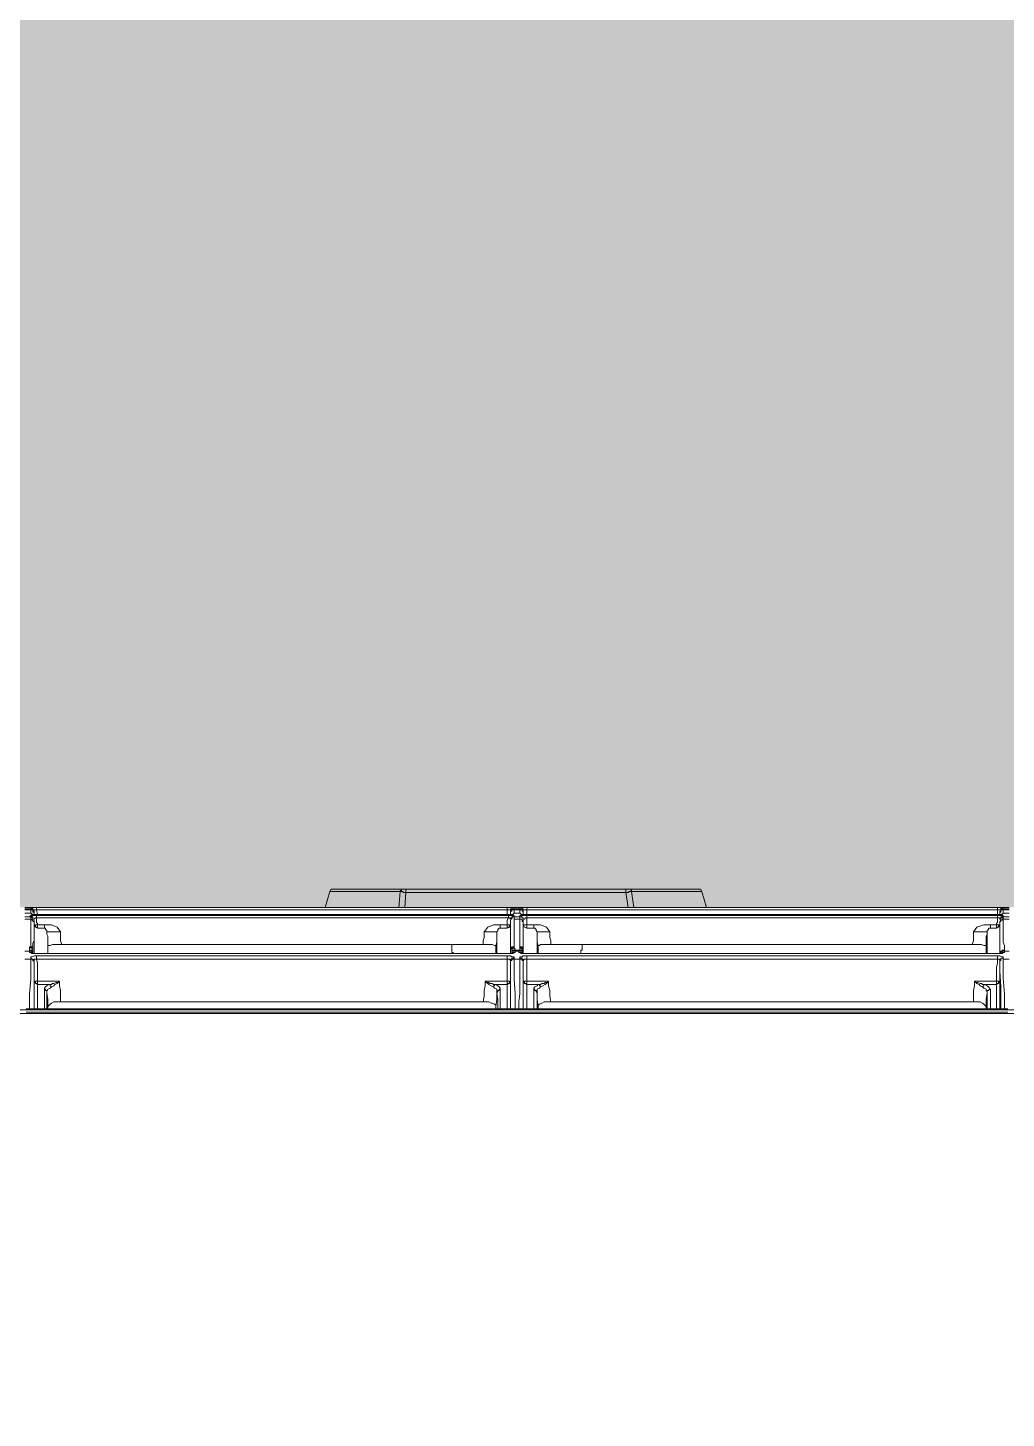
# Model space of a CAD drawing. Header units: millimetres. Extents: x -376000 to 292178, y -193032 to 188048.
# Drawn here: x -161876.1 to -161726.1, y -158747.8 to -158534.6 of the extents above; entities that cross this region are included whole.
import ezdxf

# ---------------------------------------------------------------- set-up
doc = ezdxf.new("R2010")
doc.units = ezdxf.units.MM
doc.layers.add('02_0.25', color=1, linetype='Continuous', lineweight=25, true_color=0xff0000)
doc.layers.add('04_0.10', color=7, linetype='Continuous', lineweight=9, true_color=0x0099ff)
doc.layers.add('_平面図（新設） (2D)', color=7, linetype='Continuous', lineweight=5)

# ---------------------------------------------------------------- blocks, each defined once
blk = doc.blocks.new('BLOCK_2')
at = {"layer": '04_0.10', "color": 251, "lineweight": 5}
for p, q in [((77.08, -0.35), (77.26, 0)), ((77.79, 0), (77.26, 0)), ((77.79, 0), (88.02, 0)), ((88.37, 0), (88.72, 0)), ((88.72, 0), (122.41, 0)), ((122.41, 0), (122.94, 0)), ((123.12, 0), (122.94, 0)), ((123.12, 0), (133.52, 0)), ((133.52, 0), (133.88, 0)), ((133.88, 0), (134.05, -0.35))]:
    blk.add_line(p, q, dxfattribs=at)
at = {"layer": '04_0.10', "color": 251, "lineweight": 5, "flags": 128}
for points in [[(87.84, -0.35), (87.84, -0.18), (88.02, -0.18), (88.02, 0)], [(88.02, 0), (88.19, 0), (88.37, 0)], [(88.72, -0.53), (88.72, -0.35), (88.72, -0.18), (88.72, 0)], [(122.41, -0.53), (122.41, -0.35), (122.41, -0.18), (122.41, 0)], [(123.29, -0.35), (123.29, -0.18), (123.12, 0)], [(87.84, -0.35), (85.19, -0.35), (82.55, -0.35), (79.72, -0.35), (77.08, -0.35)], [(88.72, -0.53), (88.37, -0.53), (88.19, -0.35), (88.02, -0.35), (87.84, -0.35)], [(122.41, -0.53), (114.12, -0.53), (105.65, -0.53), (97.19, -0.53), (88.72, -0.53)], [(123.29, -0.35), (123.12, -0.35), (122.94, -0.35), (122.77, -0.53), (122.41, -0.53)], [(123.29, -0.35), (126.12, -0.35), (128.76, -0.35), (131.41, -0.35), (134.05, -0.35)]]:
    blk.add_lwpolyline(points, dxfattribs=at)
at = {"color": 255, "linetype": 'Continuous'}
blk.add_wipeout([(-389.83, -2.8), (387.17, -2.8), (387.17, -285.93), (-389.83, -285.93)], dxfattribs=at).dxf.layer = '02_0.25'
at = {"layer": '04_0.10', "color": 251, "lineweight": 5}
for p, q in [((77.08, -0.35), (76.37, -2.82)), ((87.84, -0.35), (87.66, -2.82)), ((88.72, -0.53), (88.54, -2.82)), ((122.41, -0.53), (122.77, -2.82)), ((123.65, -2.82), (123.29, -0.35)), ((134.76, -2.82), (134.05, -0.35)), ((30.33, -2.82), (31.22, -2.82)), ((31.22, -3), (30.33, -3)), ((31.22, -3.18), (30.33, -3.18)), ((31.22, -4.06), (31.04, -4.23)), ((31.04, -4.23), (31.22, -4.23)), ((31.22, -3), (31.22, -2.82)), ((31.22, -2.82), (31.4, -2.82)), ((31.22, -3), (31.22, -3.18)), ((31.57, -3.88), (31.22, -3.7)), ((31.22, -3.7), (31.4, -3.88)), ((31.4, -4.06), (31.22, -4.06)), ((31.22, -4.23), (31.22, -4.06)), ((31.4, -4.23), (31.22, -4.23)), ((31.57, -3), (31.4, -2.82)), ((31.57, -2.82), (31.4, -2.82)), ((31.57, -3.88), (31.4, -3.88)), ((31.4, -4.06), (31.4, -4.23)), ((31.57, -2.82), (31.57, -3)), ((31.57, -2.82), (32.1, -2.82)), ((31.57, -3.18), (31.57, -3)), ((31.75, -3.18), (31.57, -3.18)), ((31.57, -3.18), (31.57, -3.35)), ((31.75, -3.35), (31.57, -3.35)), ((31.75, -3.88), (31.57, -3.88)), ((31.75, -3.18), (31.75, -3.35)), ((31.75, -3.18), (32.1, -3.18)), ((31.75, -3.53), (31.75, -3.35)), ((31.75, -3.88), (31.75, -3.53)), ((76.37, -2.82), (32.1, -2.82)), ((77.43, -3.18), (32.1, -3.18)), ((32.1, -3.18), (32.28, -3.88)), ((82.72, -2.82), (76.37, -2.82)), ((104.25, -3.18), (77.43, -3.18)), ((82.72, -2.82), (83.96, -2.82)), ((83.96, -2.82), (87.66, -2.82)), ((88.54, -2.82), (87.66, -2.82)), ((88.54, -2.82), (104.25, -2.82)), ((104.25, -2.82), (104.95, -2.82)), ((104.25, -3.18), (104.25, -3.88)), ((104.77, -3.18), (104.95, -3.18)), ((104.77, -3.18), (104.77, -3.35)), ((104.77, -3.35), (104.77, -3.53)), ((104.77, -3.88), (104.77, -3.53)), ((104.95, -3.88), (104.77, -3.88)), ((104.95, -3), (104.95, -2.82)), ((104.95, -3), (104.95, -3.18)), ((105.3, -3.7), (104.95, -3.88)), ((104.95, -3.88), (105.13, -3.88)), ((105.13, -4.23), (104.95, -4.41)), ((105.3, -3.7), (105.13, -3.88)), ((105.13, -4.06), (105.13, -4.23)), ((105.13, -4.06), (105.3, -4.06)), ((105.13, -4.23), (105.3, -4.23)), ((105.3, -3), (105.3, -2.82)), ((106.18, -2.82), (105.3, -2.82)), ((105.3, -3.18), (105.3, -3)), ((106.18, -3), (105.3, -3)), ((105.3, -3.18), (106.18, -3.18)), ((105.3, -4.23), (105.3, -4.06)), ((106.18, -2.82), (106.18, -3)), ((106.18, -3), (106.18, -3.18)), ((106.54, -3.88), (106.18, -3.7)), ((106.18, -3.7), (106.36, -3.88)), ((106.18, -4.23), (106.18, -4.06)), ((106.36, -4.06), (106.18, -4.06)), ((106.36, -4.23), (106.18, -4.23)), ((106.54, -3.88), (106.36, -3.88)), ((106.36, -4.06), (106.36, -4.23)), ((106.54, -3), (106.54, -2.82)), ((107.24, -2.82), (106.54, -2.82)), ((106.71, -3.18), (106.54, -3)), ((106.54, -3), (106.54, -3.18)), ((106.54, -3.18), (106.71, -3.18)), ((106.54, -3.88), (106.71, -3.88)), ((106.71, -3.18), (106.71, -3.35)), ((106.71, -3.35), (106.71, -3.53)), ((106.71, -3.88), (106.71, -3.53)), ((122.77, -2.82), (107.24, -2.82)), ((107.24, -3.18), (107.24, -3.88)), ((179.38, -3.18), (107.24, -3.18)), ((123.65, -2.82), (122.77, -2.82)), ((123.65, -2.82), (127.35, -2.82)), ((127.35, -2.82), (128.59, -2.82)), ((134.76, -2.82), (128.59, -2.82)), ((134.76, -2.82), (179.38, -2.82)), ((179.21, -3.88), (179.38, -3.88)), ((179.38, -2.82), (179.91, -2.82)), ((179.38, -3.18), (179.38, -3.88)), ((179.38, -3.88), (179.74, -3.88)), ((179.38, -4.06), (179.38, -4.41)), ((179.91, -3.35), (179.74, -3.35)), ((179.74, -3.35), (179.74, -3.53)), ((179.74, -3.88), (179.74, -3.53)), ((179.74, -3.88), (179.91, -3.88)), ((179.91, -3), (179.91, -2.82)), ((180.09, -2.82), (179.91, -2.82)), ((179.91, -3), (180.09, -3)), ((179.91, -3.18), (179.91, -3)), ((179.91, -3.18), (179.91, -3.35)), ((180.27, -3.7), (179.91, -3.88)), ((179.91, -3.88), (180.09, -3.88)), ((180.09, -3), (180.09, -2.82)), ((180.27, -2.82), (180.09, -2.82)), ((180.09, -3), (180.27, -3)), ((180.27, -3.7), (180.09, -3.88)), ((180.09, -4.23), (180.09, -4.06)), ((180.09, -4.06), (180.27, -4.06)), ((180.09, -4.23), (180.27, -4.23)), ((180.27, -2.82), (180.27, -3)), ((180.27, -2.82), (181.15, -2.82)), ((180.27, -3.18), (180.27, -3)), ((181.15, -3), (180.27, -3)), ((180.27, -3.18), (181.15, -3.18)), ((180.27, -4.23), (180.27, -4.06)), ((31.22, -4.59), (30.33, -4.59)), ((31.22, -4.59), (31.22, -4.76)), ((31.57, -4.41), (31.57, -4.59)), ((31.75, -4.94), (31.75, -4.76)), ((31.75, -4.94), (31.75, -5.11)), ((31.75, -5.29), (31.75, -5.11)), ((31.75, -5.47), (31.75, -5.29)), ((31.93, -5.82), (31.75, -5.47)), ((31.75, -5.47), (31.75, -5.64)), ((31.93, -5.47), (31.75, -5.47)), ((31.75, -6.53), (31.75, -6.35)), ((31.93, -5.47), (31.93, -5.82)), ((31.93, -5.82), (32.28, -5.99)), ((31.93, -5.82), (32.28, -5.82)), ((32.28, -5.47), (33.33, -5.47)), ((32.28, -5.99), (32.28, -5.82)), ((33.33, -5.99), (32.28, -5.99)), ((104.25, -5.47), (103.18, -5.47)), ((103.18, -5.99), (104.25, -5.99)), ((104.6, -5.82), (104.25, -5.99)), ((104.25, -5.99), (104.25, -5.82)), ((104.6, -5.82), (104.25, -5.82)), ((104.6, -5.82), (104.77, -5.47)), ((104.77, -5.47), (104.6, -5.47)), ((104.6, -5.47), (104.6, -5.82)), ((104.77, -5.11), (104.77, -5.29)), ((104.77, -5.29), (104.77, -5.47)), ((104.77, -5.47), (104.77, -5.64)), ((104.77, -6.53), (104.77, -6.35)), ((105.3, -4.59), (105.3, -4.76)), ((105.3, -4.59), (106.18, -4.59)), ((106.18, -4.59), (106.18, -4.76)), ((106.71, -4.94), (106.71, -4.76)), ((106.71, -4.94), (106.71, -5.11)), ((106.71, -5.11), (106.71, -5.29)), ((106.71, -5.29), (106.71, -5.47)), ((106.71, -5.47), (106.89, -5.82)), ((106.71, -5.64), (106.71, -5.47)), ((106.89, -5.47), (106.71, -5.47)), ((106.71, -6.53), (106.71, -6.35)), ((107.24, -5.99), (106.89, -5.82)), ((107.24, -5.47), (108.3, -5.47)), ((107.24, -5.82), (107.24, -5.99)), ((108.3, -5.99), (107.24, -5.99)), ((178.33, -5.47), (179.21, -5.47)), ((179.21, -5.99), (178.33, -5.99)), ((179.21, -5.99), (179.56, -5.82)), ((179.21, -5.99), (179.21, -5.82)), ((179.56, -5.82), (179.21, -5.82)), ((179.74, -5.47), (179.56, -5.82)), ((179.56, -5.47), (179.74, -5.47)), ((179.56, -5.47), (179.56, -5.82)), ((179.74, -4.94), (179.91, -4.76)), ((179.74, -4.94), (179.74, -5.11)), ((179.74, -5.29), (179.74, -5.11)), ((179.74, -5.47), (179.74, -5.29)), ((179.74, -5.47), (179.74, -5.64)), ((179.74, -6.35), (179.74, -6.53)), ((179.91, -4.41), (179.91, -4.59)), ((180.27, -4.59), (180.27, -4.76)), ((181.15, -4.59), (180.27, -4.59)), ((35.98, -8.47), (95.78, -8.47)), ((95.78, -8.64), (95.78, -8.47)), ((100.54, -8.47), (95.78, -8.47)), ((102.48, -8.64), (102.65, -8.11)), ((102.65, -7.23), (102.65, -7.41)), ((108.83, -7.41), (108.83, -7.23)), ((108.83, -8.11), (109.01, -8.64)), ((110.95, -8.47), (115.71, -8.47)), ((115.71, -8.64), (115.71, -8.47)), ((175.5, -8.47), (115.71, -8.47)), ((177.8, -7.23), (177.8, -7.41)), ((31.04, -9.52), (31.04, -9.35)), ((31.04, -9.52), (31.04, -9.7)), ((31.22, -9.7), (31.04, -9.7)), ((31.22, -8.82), (31.22, -8.64)), ((31.22, -9.7), (31.4, -9.7)), ((31.57, -10.76), (31.22, -10.58)), ((31.22, -10.76), (31.22, -10.58)), ((31.4, -9.7), (31.4, -9.52)), ((31.57, -9.52), (31.4, -9.52)), ((31.4, -9.7), (31.57, -9.7)), ((31.57, -9.88), (31.4, -9.7)), ((31.57, -9.7), (31.57, -9.52)), ((31.57, -9.88), (31.57, -9.7)), ((31.75, -9.88), (31.57, -9.88)), ((33.86, -9.88), (32.1, -9.88)), ((102.48, -9.88), (95.95, -9.88)), ((102.48, -9.88), (102.65, -9.88)), ((104.42, -9.88), (102.65, -9.88)), ((104.95, -9.17), (104.77, -8.82)), ((104.77, -9.88), (104.95, -9.79)), ((104.77, -9.88), (104.95, -9.88)), ((105.13, -9.52), (104.95, -9.52)), ((104.95, -9.7), (104.95, -9.52)), ((104.95, -9.79), (104.95, -9.7)), ((104.95, -9.79), (105.13, -9.7)), ((104.95, -9.88), (104.95, -9.79)), ((105.3, -9.7), (105.13, -9.7)), ((105.3, -8.82), (105.3, -8.64)), ((105.3, -8.82), (105.3, -9)), ((105.48, -9.7), (105.3, -9.7)), ((105.3, -10.58), (105.3, -10.76)), ((105.48, -9.35), (105.48, -9.52)), ((105.48, -9.52), (105.48, -9.7)), ((106.01, -9.52), (106.01, -9.35)), ((106.01, -9.35), (106.18, -9.35)), ((106.01, -9.52), (106.01, -9.7)), ((106.18, -9.7), (106.01, -9.7)), ((106.18, -8.82), (106.18, -8.64)), ((106.18, -9), (106.18, -8.82)), ((106.18, -9.7), (106.36, -9.7)), ((106.18, -10.76), (106.18, -10.58)), ((106.36, -9.52), (106.54, -9.52)), ((106.54, -9.79), (106.36, -9.7)), ((106.71, -9.17), (106.54, -9.17)), ((106.54, -9.35), (106.54, -9.17)), ((106.54, -9.35), (106.71, -9.35)), ((106.54, -9.35), (106.54, -9.52)), ((106.54, -9.7), (106.54, -9.52)), ((106.54, -9.7), (106.54, -9.79)), ((106.54, -9.79), (106.54, -9.88)), ((106.71, -9.88), (106.54, -9.79)), ((106.71, -9.88), (106.54, -9.88)), ((106.71, -9.35), (106.71, -9.17)), ((106.71, -9.88), (106.71, -9.35)), ((108.83, -9.88), (107.06, -9.88)), ((109.01, -9.88), (108.83, -9.88)), ((109.01, -9.88), (115.36, -9.88)), ((115.53, -9.88), (115.36, -9.88)), ((177.62, -9.88), (177.8, -9.88)), ((179.38, -9.88), (177.8, -9.88)), ((179.38, -10.23), (179.38, -10.76)), ((179.91, -9.79), (179.74, -9.88)), ((179.91, -9.88), (179.74, -9.88)), ((180.09, -9.52), (179.91, -9.52)), ((179.91, -9.7), (179.91, -9.52)), ((180.09, -9.7), (179.91, -9.7)), ((179.91, -9.79), (179.91, -9.7)), ((179.91, -9.79), (180.09, -9.7)), ((179.91, -9.88), (179.91, -9.79)), ((180.09, -9.52), (180.09, -9.7)), ((180.27, -9.7), (180.09, -9.7)), ((180.27, -9.7), (180.45, -9.7)), ((180.27, -10.76), (180.27, -10.58)), ((180.45, -9.52), (180.45, -9.35)), ((180.45, -9.52), (180.45, -9.7)), ((31.57, -10.76), (31.75, -10.93)), ((31.75, -11.11), (31.75, -10.93)), ((31.75, -11.11), (31.75, -11.29)), ((31.75, -11.82), (31.75, -12)), ((104.77, -10.93), (104.77, -11.11)), ((104.77, -11.29), (104.77, -11.11)), ((104.77, -12), (104.77, -11.82)), ((106.18, -10.76), (106.18, -10.93)), ((106.71, -10.93), (106.71, -11.11)), ((106.71, -11.11), (106.71, -11.29)), ((106.71, -11.82), (106.71, -12)), ((179.74, -10.93), (179.74, -11.11)), ((179.74, -11.11), (179.74, -11.29)), ((179.74, -11.82), (179.74, -12)), ((180.27, -10.76), (180.27, -10.93)), ((31.75, -14.11), (31.93, -14.46)), ((31.93, -14.11), (31.75, -14.11)), ((31.93, -14.11), (31.93, -14.46)), ((31.93, -14.46), (32.28, -14.64)), ((32.28, -14.46), (31.93, -14.46)), ((35.63, -14.11), (32.28, -14.11)), ((32.28, -14.46), (32.28, -14.64)), ((34.04, -14.64), (32.28, -14.64)), ((34.04, -14.64), (34.22, -14.64)), ((35.45, -14.29), (35.63, -14.11)), ((100.89, -14.11), (101.07, -14.29)), ((100.89, -14.11), (100.89, -14.29)), ((104.25, -14.11), (100.89, -14.11)), ((100.89, -14.29), (101.07, -14.29)), ((102.48, -14.64), (102.3, -14.64)), ((102.48, -14.64), (104.25, -14.64)), ((104.6, -14.46), (104.25, -14.64)), ((104.25, -14.64), (104.25, -14.46)), ((104.6, -14.46), (104.25, -14.46)), ((104.6, -14.46), (104.77, -14.11)), ((104.6, -14.11), (104.77, -14.11)), ((104.6, -14.46), (104.6, -14.11)), ((106.71, -14.11), (106.89, -14.46)), ((106.89, -14.11), (106.71, -14.11)), ((106.71, -14.81), (106.71, -14.99)), ((106.89, -14.11), (106.89, -14.46)), ((106.89, -14.46), (107.24, -14.64)), ((107.24, -14.46), (106.89, -14.46)), ((110.59, -14.11), (107.24, -14.11)), ((107.24, -14.46), (107.24, -14.64)), ((109.01, -14.64), (107.24, -14.64)), ((109.01, -14.64), (109.18, -14.64)), ((110.42, -14.29), (110.59, -14.11)), ((110.42, -14.29), (110.59, -14.29)), ((110.59, -14.11), (110.59, -14.29)), ((175.86, -14.11), (176.04, -14.29)), ((179.21, -14.11), (175.86, -14.11)), ((177.45, -14.64), (177.27, -14.64)), ((177.45, -14.64), (179.21, -14.64)), ((179.56, -14.46), (179.21, -14.64)), ((179.21, -14.64), (179.21, -14.46)), ((179.56, -14.46), (179.21, -14.46)), ((179.56, -14.46), (179.74, -14.11)), ((179.74, -14.11), (179.56, -14.11)), ((179.56, -14.46), (179.56, -14.11)), ((33.69, -15.7), (33.69, -15.88)), ((108.83, -15.88), (108.83, -16.93)), ((108.83, -16.93), (108.83, -18.34)), ((109.01, -17.99), (108.83, -16.93)), ((177.8, -15.88), (177.8, -15.7)), ((178.15, -15.34), (178.33, -15.34)), ((-354.9, -19.05), (357.37, -19.05)), ((31.04, -18.34), (30.51, -18.34)), ((31.04, -18.17), (31.04, -18.34)), ((31.75, -18.34), (31.04, -18.34)), ((31.57, -18.87), (31.04, -18.87)), ((31.75, -18.34), (32.28, -18.34)), ((32.28, -18.34), (33.33, -18.34)), ((33.69, -18.34), (33.33, -18.34)), ((33.69, -18.34), (33.86, -18.34)), ((100.54, -17.29), (35.8, -17.29)), ((102.83, -18.34), (102.48, -18.34)), ((102.83, -18.34), (103.18, -18.34)), ((104.25, -18.34), (103.18, -18.34)), ((104.77, -18.34), (104.25, -18.34)), ((104.77, -18.34), (104.77, -18.17)), ((105.48, -18.34), (104.77, -18.34)), ((105.65, -18.87), (105.3, -18.87)), ((106.01, -18.34), (105.48, -18.34)), ((106.71, -18.34), (106.01, -18.34)), ((106.71, -18.34), (107.24, -18.34)), ((107.24, -18.34), (108.3, -18.34)), ((108.83, -18.34), (108.3, -18.34)), ((108.83, -18.34), (109.01, -18.34)), ((175.68, -17.29), (110.95, -17.29)), ((177.8, -18.34), (177.62, -18.34)), ((179.21, -18.34), (178.33, -18.34)), ((179.74, -18.34), (179.21, -18.34)), ((179.91, -18.34), (179.74, -18.34)), ((180.45, -18.34), (179.91, -18.34)), ((180.98, -18.34), (180.45, -18.34))]:
    blk.add_line(p, q, dxfattribs=at)
at = {"layer": '04_0.10', "color": 251, "lineweight": 5, "flags": 128}
for points in [[(31.22, -3.7), (31.04, -3.7), (30.69, -3.7), (30.51, -3.7), (30.33, -3.7)], [(30.33, -4.23), (30.51, -4.23), (30.69, -4.23), (31.04, -4.23)], [(31.22, -3), (31.4, -3), (31.57, -3)], [(31.22, -3.18), (31.4, -3.18), (31.57, -3.18)], [(31.22, -3.7), (31.22, -3.35), (31.22, -3.18)], [(31.22, -4.59), (31.22, -4.41), (31.22, -4.23)], [(31.4, -4.06), (31.75, -4.06), (32.1, -4.06)], [(31.57, -4.41), (31.4, -4.41), (31.4, -4.23)], [(31.57, -4.41), (31.57, -4.23), (31.4, -4.23)], [(31.57, -3.35), (31.57, -3.53), (31.75, -3.53)], [(31.75, -3.88), (31.93, -3.88), (32.28, -3.88)], [(32.1, -3.18), (32.1, -3), (32.1, -2.82)], [(32.1, -4.41), (32.1, -4.23), (32.1, -4.06)], [(104.42, -4.06), (86.25, -4.06), (68.26, -4.06), (50.27, -4.06), (32.1, -4.06)], [(104.25, -3.88), (86.25, -3.88), (68.26, -3.88), (50.27, -3.88), (32.28, -3.88)], [(104.25, -3.18), (104.25, -3), (104.25, -2.82)], [(104.77, -3.18), (104.6, -3.18), (104.42, -3.18), (104.25, -3.18)], [(104.25, -3.88), (104.6, -3.88), (104.77, -3.88)], [(105.13, -4.06), (104.77, -4.06), (104.6, -4.06), (104.42, -4.06)], [(104.42, -4.41), (104.42, -4.23), (104.42, -4.06)], [(104.77, -3.18), (104.77, -3), (104.95, -3)], [(104.77, -3.35), (104.95, -3.35), (104.95, -3.18)], [(104.95, -2.82), (105.13, -2.82), (105.3, -2.82)], [(104.95, -3), (105.13, -3), (105.3, -3)], [(104.95, -3.18), (105.13, -3.18), (105.3, -3.18)], [(105.13, -4.23), (104.95, -4.23), (104.95, -4.41)], [(105.3, -3.7), (105.3, -3.35), (105.3, -3.18)], [(105.3, -3.7), (105.48, -3.7), (105.83, -3.7), (106.01, -3.7), (106.18, -3.7)], [(105.3, -4.59), (105.3, -4.41), (105.3, -4.23)], [(105.3, -4.23), (105.48, -4.23), (105.83, -4.23), (106.01, -4.23), (106.18, -4.23)], [(106.18, -2.82), (106.36, -2.82), (106.54, -2.82)], [(106.54, -3), (106.36, -3), (106.18, -3)], [(106.54, -3.18), (106.36, -3.18), (106.18, -3.18)], [(106.18, -3.7), (106.18, -3.35), (106.18, -3.18)], [(106.18, -4.59), (106.18, -4.41), (106.18, -4.23)], [(106.36, -4.06), (106.54, -4.06), (106.71, -4.06), (106.89, -4.06), (107.24, -4.06)], [(106.71, -4.59), (106.71, -4.41), (106.54, -4.41), (106.54, -4.23), (106.36, -4.23)], [(106.71, -3.18), (106.71, -3), (106.54, -3)], [(106.54, -3.18), (106.54, -3.35), (106.71, -3.35)], [(106.71, -3.18), (106.89, -3.18), (107.06, -3.18), (107.24, -3.18)], [(106.71, -3.88), (106.89, -3.88), (107.24, -3.88)], [(107.24, -2.82), (107.24, -3), (107.24, -3.18)], [(107.24, -3.88), (125.23, -3.88), (143.22, -3.88), (161.22, -3.88), (179.21, -3.88)], [(107.24, -4.41), (107.24, -4.23), (107.24, -4.06)], [(179.38, -4.06), (161.22, -4.06), (143.22, -4.06), (125.23, -4.06), (107.24, -4.06)], [(179.38, -3.18), (179.38, -3), (179.38, -2.82)], [(179.91, -3.18), (179.56, -3.18), (179.38, -3.18)], [(179.38, -4.06), (179.74, -4.06), (180.09, -4.06)], [(179.91, -3.35), (179.91, -3.53), (179.74, -3.53)], [(179.91, -3.18), (180.09, -3.18), (180.27, -3.18)], [(180.09, -4.23), (180.09, -4.41), (179.91, -4.41)], [(180.09, -4.23), (179.91, -4.23), (179.91, -4.41)], [(180.27, -3.7), (180.27, -3.35), (180.27, -3.18)], [(180.27, -3.7), (180.45, -3.7), (180.8, -3.7), (180.98, -3.7), (181.15, -3.7)], [(180.27, -4.23), (180.62, -4.23), (180.8, -4.23), (180.98, -4.23), (181.15, -4.23)], [(180.27, -4.23), (180.27, -4.41), (180.27, -4.59)], [(31.75, -4.94), (31.57, -4.94), (31.57, -4.76), (31.4, -4.76), (31.4, -4.59), (31.22, -4.59)], [(31.22, -5.11), (31.22, -4.94), (31.22, -4.76)], [(31.22, -5.99), (31.22, -5.82), (31.22, -5.64), (31.22, -5.29), (31.22, -5.11)], [(31.22, -8.64), (31.22, -8.11), (31.22, -7.23), (31.22, -6.53), (31.22, -5.99)], [(31.57, -4.59), (31.75, -4.59), (31.93, -4.41), (32.1, -4.41)], [(31.75, -6.35), (31.75, -6.17), (31.75, -5.99), (31.75, -5.82), (31.75, -5.64)], [(31.93, -5.47), (32.1, -5.47), (32.28, -5.47)], [(104.42, -4.41), (86.25, -4.41), (68.26, -4.41), (50.27, -4.41), (32.1, -4.41)], [(32.28, -5.47), (32.28, -5.29), (32.1, -5.11), (32.1, -4.76), (32.1, -4.41)], [(32.28, -5.47), (32.28, -5.64), (32.28, -5.82)], [(33.33, -5.47), (34.39, -5.47), (35.27, -5.82), (35.8, -6.53)], [(33.33, -5.99), (33.33, -5.82), (33.33, -5.64), (33.33, -5.47)], [(33.69, -6.53), (33.69, -6.35), (33.51, -6.17), (33.51, -5.99), (33.33, -5.99)], [(100.72, -6.53), (101.25, -5.82), (102.13, -5.47), (103.18, -5.47)], [(103.18, -5.99), (103.01, -5.99), (102.83, -6.17), (102.83, -6.35), (102.65, -6.53)], [(103.18, -5.99), (103.18, -5.82), (103.18, -5.64), (103.18, -5.47)], [(104.25, -5.47), (104.25, -5.29), (104.25, -5.11), (104.25, -4.76), (104.42, -4.41)], [(104.25, -5.47), (104.42, -5.47), (104.6, -5.47)], [(104.25, -5.47), (104.25, -5.64), (104.25, -5.82)], [(104.77, -4.59), (104.6, -4.41), (104.42, -4.41)], [(104.77, -4.59), (104.95, -4.59), (104.95, -4.41)], [(104.77, -4.59), (104.77, -4.41), (104.95, -4.41)], [(104.77, -4.76), (104.77, -4.94), (104.77, -5.11)], [(104.77, -6.35), (104.77, -6.17), (104.77, -5.99), (104.77, -5.82), (104.77, -5.64)], [(105.3, -5.11), (105.3, -4.94), (105.3, -4.76)], [(105.3, -5.99), (105.3, -5.82), (105.3, -5.64), (105.3, -5.29), (105.3, -5.11)], [(105.3, -8.64), (105.3, -8.11), (105.3, -7.23), (105.3, -6.7), (105.3, -5.99)], [(106.71, -4.94), (106.54, -4.94), (106.54, -4.76), (106.54, -4.59), (106.36, -4.59), (106.18, -4.59)], [(106.18, -5.11), (106.18, -4.94), (106.18, -4.76)], [(106.18, -5.99), (106.18, -5.82), (106.18, -5.64), (106.18, -5.29), (106.18, -5.11)], [(106.18, -8.64), (106.18, -8.11), (106.18, -7.23), (106.18, -6.53), (106.18, -5.99)], [(106.71, -4.59), (106.89, -4.59), (107.06, -4.41), (107.24, -4.41)], [(106.71, -6.35), (106.71, -6.17), (106.71, -5.99), (106.71, -5.82), (106.71, -5.64)], [(107.24, -5.47), (107.06, -5.47), (106.89, -5.47)], [(107.24, -4.41), (125.23, -4.41), (143.22, -4.41), (161.22, -4.41), (179.38, -4.41)], [(107.24, -5.47), (107.24, -5.29), (107.24, -4.94), (107.24, -4.76), (107.24, -4.41)], [(107.24, -5.47), (107.24, -5.64), (107.24, -5.82)], [(108.3, -5.47), (109.36, -5.47), (110.24, -5.82), (110.77, -6.53)], [(108.3, -5.99), (108.3, -5.82), (108.3, -5.64), (108.3, -5.47)], [(108.83, -6.53), (108.66, -6.35), (108.66, -6.17), (108.48, -5.99), (108.3, -5.99)], [(175.68, -6.53), (176.21, -5.82), (177.27, -5.47), (178.33, -5.47)], [(177.8, -6.53), (177.8, -6.35), (177.98, -6.17), (177.98, -5.99), (178.33, -5.99)], [(178.33, -5.99), (178.33, -5.82), (178.33, -5.64), (178.33, -5.47)], [(179.21, -5.47), (179.21, -5.29), (179.38, -5.11), (179.38, -4.76), (179.38, -4.41)], [(179.56, -5.47), (179.38, -5.47), (179.21, -5.47)], [(179.21, -5.47), (179.21, -5.64), (179.21, -5.82)], [(179.38, -4.41), (179.56, -4.41), (179.74, -4.41), (179.74, -4.59), (179.91, -4.59)], [(179.74, -4.94), (179.91, -4.94), (179.91, -4.76)], [(179.74, -5.64), (179.74, -5.82), (179.74, -5.99), (179.74, -6.17), (179.74, -6.35)], [(179.91, -4.76), (180.09, -4.76), (180.09, -4.59), (180.27, -4.59)], [(180.27, -5.11), (180.27, -4.94), (180.27, -4.76)], [(180.27, -5.99), (180.27, -5.82), (180.27, -5.64), (180.27, -5.29), (180.27, -5.11)], [(180.27, -5.99), (180.27, -6.7), (180.27, -7.23), (180.27, -8.11), (180.45, -8.64)], [(31.57, -8.82), (31.57, -8.64), (31.57, -8.29), (31.75, -7.94)], [(31.75, -7.94), (31.75, -7.76), (31.75, -7.59), (31.75, -7.41), (31.75, -7.06), (31.75, -6.53)], [(31.75, -9.88), (31.75, -9.35), (31.75, -8.82), (31.75, -7.94)], [(33.69, -6.53), (33.69, -6.7), (33.69, -6.88)], [(33.69, -6.53), (34.22, -6.53), (34.92, -6.53), (35.8, -6.53)], [(33.86, -8.64), (33.86, -8.11), (33.86, -7.59), (33.86, -7.23), (33.69, -6.88)], [(33.86, -8.64), (34.04, -8.64), (34.22, -8.64), (34.57, -8.47), (34.92, -8.47), (35.1, -8.47), (35.45, -8.47), (35.98, -8.47)], [(35.8, -6.53), (35.8, -6.88), (35.8, -7.41), (35.8, -7.94), (35.98, -8.47)], [(100.54, -8.47), (100.54, -7.94), (100.72, -7.41), (100.72, -6.88), (100.72, -6.53)], [(100.54, -8.47), (100.89, -8.47), (101.42, -8.47), (101.6, -8.47), (101.95, -8.47), (102.3, -8.64), (102.48, -8.64)], [(100.72, -6.53), (101.6, -6.53), (102.3, -6.53), (102.65, -6.53)], [(102.65, -6.53), (102.65, -6.7), (102.65, -6.88)], [(102.65, -6.88), (102.65, -7.06), (102.65, -7.23)], [(102.65, -7.41), (102.65, -7.59), (102.65, -7.76), (102.65, -8.11)], [(102.65, -9.88), (102.65, -9.7), (102.65, -9.52), (102.65, -8.82), (102.65, -8.29), (102.65, -8.11)], [(104.77, -8.82), (104.77, -8.29), (104.77, -8.11), (104.77, -7.94), (104.77, -7.76), (104.77, -7.41), (104.77, -7.23), (104.77, -6.88), (104.77, -6.53)], [(106.71, -9.17), (106.71, -8.82), (106.71, -8.64), (106.71, -8.29), (106.71, -7.94), (106.71, -7.76), (106.71, -7.41), (106.71, -7.06), (106.71, -6.53)], [(108.83, -6.88), (108.83, -6.7), (108.83, -6.53)], [(108.83, -6.53), (109.18, -6.53), (109.89, -6.53), (110.77, -6.53)], [(108.83, -7.23), (108.83, -7.06), (108.83, -6.88)], [(108.83, -8.11), (108.83, -7.76), (108.83, -7.59), (108.83, -7.41)], [(108.83, -9.88), (108.83, -9.7), (108.83, -9.52), (108.83, -8.82), (108.83, -8.29), (108.83, -8.11)], [(109.01, -8.64), (109.18, -8.64), (109.36, -8.47), (109.54, -8.47), (109.89, -8.47), (110.24, -8.47), (110.42, -8.47), (110.95, -8.47)], [(110.95, -8.47), (110.95, -7.94), (110.77, -7.41), (110.77, -6.88), (110.77, -6.53)], [(175.5, -8.47), (175.68, -7.94), (175.68, -7.41), (175.68, -6.88), (175.68, -6.53)], [(177.62, -8.64), (177.45, -8.64), (177.27, -8.64), (176.92, -8.47), (176.57, -8.47), (176.39, -8.47), (176.04, -8.47), (175.5, -8.47)], [(177.8, -6.53), (177.27, -6.53), (176.57, -6.53), (175.68, -6.53)], [(177.62, -8.64), (177.62, -8.11), (177.62, -7.59), (177.62, -7.23), (177.8, -6.88)], [(177.8, -6.88), (177.8, -6.7), (177.8, -6.53)], [(177.8, -6.88), (177.8, -7.06), (177.8, -7.23)], [(177.8, -7.41), (177.8, -7.76), (177.8, -8.29), (177.8, -8.82), (177.8, -9.52), (177.8, -9.7), (177.8, -9.88)], [(179.74, -6.53), (179.74, -7.41), (179.74, -8.82), (179.74, -9.35), (179.74, -9.88)], [(30.33, -9.52), (30.51, -9.52), (30.69, -9.52), (30.86, -9.52), (31.04, -9.52)], [(31.04, -9), (31.04, -8.82), (31.22, -8.82)], [(31.04, -9), (31.22, -9), (31.4, -9), (31.4, -9.17), (31.57, -9.17)], [(31.04, -9.35), (31.04, -9.17), (31.04, -9)], [(31.04, -9.35), (31.22, -9.35), (31.4, -9.35), (31.4, -9.52)], [(31.04, -9.52), (31.22, -9.52), (31.4, -9.52)], [(31.22, -8.82), (31.4, -8.82), (31.57, -8.82)], [(31.22, -9.7), (31.4, -9.88), (31.57, -9.88)], [(31.22, -10.58), (31.22, -10.4), (31.4, -10.4), (31.75, -10.23), (32.1, -10.23)], [(31.57, -9.17), (31.57, -9), (31.57, -8.82)], [(31.57, -9.52), (31.57, -9.35), (31.57, -9.17)], [(32.1, -9.88), (31.93, -9.88), (31.75, -9.88)], [(32.1, -10.23), (50.27, -10.23), (68.26, -10.23), (86.25, -10.23), (104.25, -10.23)], [(32.1, -10.76), (32.1, -10.58), (32.1, -10.4), (32.1, -10.23)], [(33.86, -8.64), (33.86, -8.82), (33.86, -9), (33.86, -9.17), (33.86, -9.35)], [(33.86, -9.35), (33.86, -9.7), (33.86, -9.88)], [(95.95, -9.88), (86.25, -9.88), (68.26, -9.88), (50.09, -9.88), (33.86, -9.88)], [(95.78, -9), (95.78, -8.82), (95.78, -8.64)], [(95.95, -9.88), (95.95, -9.7), (95.78, -9.7), (95.78, -9.52), (95.78, -9.35), (95.78, -9.17), (95.78, -9)], [(102.48, -9.35), (102.48, -9.17), (102.48, -9), (102.48, -8.82), (102.48, -8.64)], [(102.48, -9.88), (102.48, -9.7), (102.48, -9.35)], [(104.25, -10.76), (104.25, -10.58), (104.25, -10.4), (104.25, -10.23)], [(105.3, -10.58), (105.3, -10.4), (104.95, -10.4), (104.77, -10.23), (104.25, -10.23)], [(104.77, -9.88), (104.6, -9.88), (104.42, -9.88)], [(104.77, -9.88), (104.77, -9.35), (104.77, -8.82)], [(105.3, -8.82), (105.13, -8.82), (104.95, -8.82), (104.95, -9), (104.95, -9.17)], [(105.3, -9), (105.13, -9), (105.13, -9.17), (104.95, -9.17)], [(104.95, -9.17), (104.95, -9.35), (104.95, -9.52)], [(104.95, -9.88), (105.13, -9.88), (105.3, -9.7)], [(104.95, -10.76), (104.95, -10.58), (105.13, -10.58), (105.3, -10.58)], [(105.48, -9.35), (105.3, -9.35), (105.13, -9.35), (105.13, -9.52)], [(105.48, -9.52), (105.3, -9.52), (105.13, -9.52)], [(105.48, -9.35), (105.48, -9.17), (105.3, -9.17), (105.3, -9)], [(105.48, -9.35), (105.65, -9.35), (105.83, -9.35), (106.01, -9.35)], [(106.01, -9.52), (105.83, -9.52), (105.65, -9.52), (105.48, -9.52)], [(106.01, -9.52), (106.18, -9.52), (106.36, -9.52)], [(106.18, -8.82), (106.36, -8.82), (106.54, -8.82), (106.54, -9), (106.54, -9.17)], [(106.18, -9), (106.36, -9), (106.36, -9.17), (106.54, -9.17)], [(106.18, -9.35), (106.18, -9.17), (106.18, -9)], [(106.36, -9.52), (106.36, -9.35), (106.18, -9.35)], [(106.18, -9.7), (106.36, -9.88), (106.54, -9.88)], [(107.24, -10.23), (106.71, -10.23), (106.54, -10.4), (106.18, -10.4), (106.18, -10.58)], [(106.54, -10.76), (106.54, -10.58), (106.36, -10.58), (106.18, -10.58)], [(106.71, -9.88), (106.89, -9.88), (107.06, -9.88)], [(107.24, -10.76), (107.24, -10.58), (107.24, -10.4), (107.24, -10.23)], [(107.24, -10.23), (125.23, -10.23), (143.22, -10.23), (161.22, -10.23), (179.38, -10.23)], [(109.01, -9.35), (109.01, -9.17), (109.01, -9), (109.01, -8.82), (109.01, -8.64)], [(109.01, -9.88), (109.01, -9.7), (109.01, -9.35)], [(115.53, -9.88), (115.53, -9.7), (115.53, -9.52), (115.53, -9.35), (115.71, -9.35), (115.71, -9.17), (115.71, -9)], [(177.62, -9.88), (161.39, -9.88), (143.22, -9.88), (125.23, -9.88), (115.53, -9.88)], [(115.71, -9), (115.71, -8.82), (115.71, -8.64)], [(177.62, -9.35), (177.62, -9.17), (177.62, -9), (177.62, -8.82), (177.62, -8.64)], [(177.62, -9.88), (177.62, -9.7), (177.62, -9.35)], [(179.38, -9.88), (179.56, -9.88), (179.74, -9.88)], [(179.38, -10.23), (179.74, -10.23), (180.09, -10.4), (180.27, -10.4), (180.27, -10.58)], [(179.74, -10.93), (179.91, -10.93), (179.91, -10.76), (179.91, -10.58), (180.09, -10.58), (180.27, -10.58)], [(179.91, -9.88), (180.09, -9.88), (180.27, -9.7)], [(180.09, -9.52), (180.09, -9.35), (180.27, -9.35), (180.45, -9.35)], [(180.09, -9.52), (180.27, -9.52), (180.45, -9.52)], [(180.45, -9), (180.45, -8.82), (180.45, -8.64)], [(180.45, -9.35), (180.45, -9.17), (180.45, -9)], [(180.45, -9.52), (180.62, -9.52), (180.8, -9.52), (180.98, -9.52), (181.15, -9.52)], [(31.22, -10.76), (31.04, -10.76), (30.69, -10.76), (30.51, -10.76), (30.33, -10.76)], [(31.22, -12), (31.22, -13.76), (31.04, -16.05), (31.04, -17.29), (31.04, -18.17)], [(31.57, -10.76), (31.4, -10.76), (31.22, -10.76)], [(31.22, -10.76), (31.22, -10.93), (31.22, -11.11), (31.22, -11.29), (31.22, -11.47), (31.22, -11.64)], [(31.22, -11.64), (31.22, -11.82), (31.22, -12)], [(31.57, -10.76), (31.57, -10.93), (31.75, -11.11)], [(32.1, -10.76), (31.93, -10.76), (31.75, -10.76), (31.75, -10.93)], [(31.75, -11.29), (31.75, -11.64), (31.75, -11.82)], [(31.75, -12), (31.75, -12.17), (31.75, -12.35), (31.75, -12.52)], [(31.75, -12.52), (31.75, -13.4), (31.75, -14.11)], [(32.1, -10.76), (32.28, -11.29), (32.28, -12)], [(32.1, -10.76), (50.27, -10.76), (68.26, -10.76), (82.9, -10.76), (97.72, -10.76)], [(32.28, -12), (32.28, -12.52), (32.28, -13.05)], [(97.72, -10.76), (101.07, -10.76), (104.25, -10.76)], [(104.77, -10.93), (104.6, -10.76), (104.25, -10.76)], [(104.25, -12), (104.25, -11.29), (104.25, -10.76)], [(104.25, -13.05), (104.25, -12.52), (104.25, -12)], [(104.77, -10.93), (104.77, -10.76), (104.95, -10.76)], [(104.77, -10.93), (104.95, -10.93), (104.95, -10.76)], [(104.77, -11.82), (104.77, -11.64), (104.77, -11.29)], [(104.77, -12.52), (104.77, -12.35), (104.77, -12.17), (104.77, -12)], [(104.77, -14.11), (104.77, -13.4), (104.77, -12.52)], [(104.95, -10.76), (105.13, -10.76), (105.3, -10.76)], [(105.3, -10.76), (105.48, -10.76), (105.83, -10.76), (106.01, -10.76), (106.18, -10.76)], [(105.3, -11.64), (105.3, -11.47), (105.3, -11.29), (105.3, -11.11), (105.3, -10.93), (105.3, -10.76)], [(105.3, -12), (105.3, -11.82), (105.3, -11.64)], [(105.3, -12), (105.3, -13.76), (105.48, -16.05), (105.48, -17.29), (105.48, -18.34)], [(106.18, -12), (106.18, -13.76), (106.18, -16.05), (106.01, -17.29), (106.01, -18.34)], [(106.54, -10.76), (106.36, -10.76), (106.18, -10.76)], [(106.18, -10.93), (106.18, -11.29), (106.18, -11.47), (106.18, -11.64)], [(106.18, -11.64), (106.18, -11.82), (106.18, -12)], [(106.71, -10.93), (106.71, -10.76), (106.54, -10.76)], [(106.54, -10.76), (106.54, -10.93), (106.71, -10.93)], [(107.24, -10.76), (107.06, -10.76), (106.89, -10.76), (106.71, -10.93)], [(106.71, -11.29), (106.71, -11.64), (106.71, -11.82)], [(106.71, -12), (106.71, -12.17), (106.71, -12.35), (106.71, -12.52)], [(106.71, -12.52), (106.71, -13.4), (106.71, -14.11)], [(107.24, -10.76), (110.42, -10.76), (113.59, -10.76)], [(107.24, -10.76), (107.24, -11.29), (107.24, -12)], [(107.24, -12), (107.24, -12.52), (107.24, -13.05)], [(179.38, -10.76), (161.22, -10.76), (143.22, -10.76), (128.41, -10.76), (113.59, -10.76)], [(179.21, -12), (179.38, -11.29), (179.38, -10.76)], [(179.21, -13.05), (179.21, -12.52), (179.21, -12)], [(179.38, -10.76), (179.56, -10.76), (179.74, -10.76), (179.74, -10.93)], [(179.74, -11.29), (179.74, -11.64), (179.74, -11.82)], [(179.74, -12), (179.74, -12.17), (179.74, -12.35), (179.74, -12.52)], [(179.74, -12.52), (179.91, -14.99), (179.91, -16.58), (179.91, -17.46), (179.91, -18.34)], [(179.74, -12.52), (179.74, -13.23), (179.74, -14.11)], [(180.27, -10.76), (180.45, -10.76), (180.8, -10.76), (180.98, -10.76), (181.15, -10.76)], [(180.27, -11.64), (180.27, -11.47), (180.27, -11.29), (180.27, -11.11), (180.27, -10.93)], [(180.27, -12), (180.27, -11.82), (180.27, -11.64)], [(180.27, -12), (180.27, -13.58), (180.45, -16.05), (180.45, -17.11), (180.45, -18.34)], [(31.75, -14.11), (31.75, -16.05), (31.75, -18.34)], [(32.28, -14.11), (32.1, -14.11), (31.93, -14.11)], [(32.28, -13.05), (32.28, -13.58), (32.28, -14.11)], [(32.28, -14.11), (32.28, -14.29), (32.28, -14.46)], [(32.28, -18.34), (32.28, -16.41), (32.28, -14.64)], [(34.04, -14.64), (33.69, -14.81), (33.51, -14.99), (33.33, -15.17), (33.33, -15.34)], [(35.45, -14.29), (35.27, -14.29), (35.1, -14.29), (34.74, -14.46), (34.57, -14.46), (34.39, -14.64), (34.22, -14.64)], [(34.22, -14.64), (34.22, -14.81), (34.39, -14.99)], [(35.45, -14.29), (35.27, -14.46), (34.92, -14.64), (34.74, -14.81), (34.39, -14.99)], [(35.63, -14.11), (35.63, -14.81), (35.8, -15.52), (35.8, -16.41), (35.8, -17.29)], [(100.89, -14.29), (100.89, -14.81), (100.72, -15.52), (100.72, -16.41), (100.54, -17.29)], [(102.13, -14.99), (101.77, -14.81), (101.42, -14.64), (101.25, -14.46), (101.07, -14.29)], [(102.3, -14.64), (102.13, -14.64), (101.95, -14.46), (101.6, -14.46), (101.42, -14.29), (101.07, -14.29)], [(102.3, -14.64), (102.3, -14.81), (102.13, -14.81), (102.13, -14.99)], [(102.48, -14.64), (102.83, -14.81), (103.01, -14.99), (103.18, -15.17), (103.18, -15.34)], [(104.25, -14.11), (104.25, -13.58), (104.25, -13.05)], [(104.25, -14.11), (104.25, -14.29), (104.25, -14.46)], [(104.25, -14.11), (104.42, -14.11), (104.6, -14.11)], [(104.25, -14.64), (104.25, -16.41), (104.25, -18.34)], [(104.77, -14.11), (104.77, -16.05), (104.77, -18.17)], [(106.71, -14.11), (106.71, -14.46), (106.71, -14.81)], [(107.24, -14.11), (107.06, -14.11), (106.89, -14.11)], [(107.24, -13.05), (107.24, -13.58), (107.24, -14.11)], [(107.24, -14.11), (107.24, -14.29), (107.24, -14.46)], [(107.24, -18.34), (107.24, -16.41), (107.24, -14.64)], [(109.01, -14.64), (108.83, -14.81), (108.48, -14.99), (108.3, -15.17), (108.3, -15.34)], [(110.42, -14.29), (110.06, -14.29), (109.89, -14.46), (109.54, -14.46), (109.36, -14.64), (109.18, -14.64)], [(109.18, -14.64), (109.18, -14.81), (109.36, -14.81), (109.36, -14.99)], [(110.42, -14.29), (110.24, -14.46), (110.06, -14.64), (109.71, -14.81), (109.36, -14.99)], [(110.59, -14.29), (110.59, -14.81), (110.77, -15.52), (110.77, -16.41), (110.95, -17.29)], [(175.86, -14.11), (175.86, -14.81), (175.68, -15.52), (175.68, -16.41), (175.68, -17.29)], [(177.09, -14.99), (176.74, -14.81), (176.57, -14.64), (176.21, -14.46), (176.04, -14.29)], [(177.27, -14.64), (177.09, -14.64), (176.92, -14.46), (176.74, -14.46), (176.39, -14.29), (176.21, -14.29), (176.04, -14.29)], [(177.27, -14.64), (177.27, -14.81), (177.09, -14.99)], [(177.45, -14.64), (177.8, -14.81), (177.98, -14.99), (178.15, -15.17), (178.15, -15.34)], [(179.21, -14.11), (179.21, -13.58), (179.21, -13.05)], [(179.21, -14.11), (179.21, -14.29), (179.21, -14.46)], [(179.21, -14.11), (179.38, -14.11), (179.56, -14.11)], [(179.21, -14.64), (179.21, -16.41), (179.21, -18.34)], [(179.74, -14.11), (179.74, -16.05), (179.74, -18.34)], [(33.33, -15.34), (33.33, -16.93), (33.33, -18.34)], [(33.69, -15.7), (33.69, -15.52), (33.51, -15.52), (33.51, -15.34), (33.33, -15.34)], [(33.69, -15.7), (33.86, -15.34), (34.22, -15.17), (34.39, -14.99)], [(33.69, -15.88), (33.69, -16.93), (33.69, -18.34)], [(33.86, -17.99), (33.86, -16.93), (33.69, -15.88)], [(102.65, -15.88), (102.65, -15.7), (102.65, -15.34), (102.3, -15.17), (102.13, -14.99)], [(102.65, -15.88), (102.65, -16.93), (102.48, -17.99)], [(102.65, -15.88), (102.83, -15.7), (102.83, -15.52), (103.01, -15.52), (103.01, -15.34), (103.18, -15.34)], [(102.65, -15.88), (102.83, -16.93), (102.83, -18.34)], [(103.18, -15.34), (103.18, -16.93), (103.18, -18.34)], [(106.71, -14.99), (106.71, -15.17), (106.71, -15.34)], [(106.71, -15.34), (106.71, -15.52), (106.71, -15.7), (106.71, -15.88), (106.71, -16.05), (106.71, -16.23)], [(106.71, -16.23), (106.71, -17.29), (106.71, -18.34)], [(108.83, -15.88), (108.66, -15.7), (108.66, -15.52), (108.48, -15.52), (108.48, -15.34), (108.3, -15.34)], [(108.3, -15.34), (108.3, -16.93), (108.3, -18.34)], [(108.83, -15.88), (108.83, -15.7), (108.83, -15.34), (109.18, -15.17), (109.36, -14.99)], [(177.8, -15.7), (177.62, -15.52), (177.62, -15.34), (177.27, -15.17), (177.09, -14.99)], [(177.62, -17.99), (177.62, -16.93), (177.8, -15.88)], [(178.15, -15.34), (177.98, -15.52), (177.8, -15.52), (177.8, -15.7)], [(177.8, -15.88), (177.8, -16.93), (177.8, -18.34)], [(178.33, -15.34), (178.33, -16.93), (178.33, -18.34)], [(300.04, -18.52), (225.07, -18.52), (220.31, -18.52), (215.72, -18.52), (210.96, -18.52), (206.37, -18.52), (201.61, -18.52), (196.85, -18.52), (192.26, -18.52), (187.5, -18.52), (182.91, -18.52), (178.15, -18.52), (173.57, -18.52), (168.8, -18.52), (164.04, -18.52), (159.45, -18.52), (154.69, -18.52), (150.11, -18.52), (101.95, -18.52), (59.79, -18.52), (0, -18.52)], [(31.04, -18.87), (30.86, -18.87), (30.69, -18.87), (30.51, -18.87)], [(31.93, -18.87), (31.75, -18.87), (31.57, -18.87)], [(104.77, -18.87), (71.43, -18.87), (31.93, -18.87)], [(35.8, -17.29), (35.45, -17.29), (35.1, -17.29), (34.74, -17.29), (34.39, -17.46), (34.22, -17.64), (34.04, -17.81), (33.86, -17.99)], [(33.86, -17.99), (33.86, -18.17), (33.86, -18.34)], [(102.48, -18.34), (74.96, -18.34), (33.86, -18.34)], [(100.54, -17.29), (101.07, -17.29), (101.42, -17.29), (101.77, -17.46), (101.95, -17.46), (102.3, -17.64), (102.48, -17.81), (102.48, -17.99)], [(102.48, -17.99), (102.48, -18.17), (102.48, -18.34)], [(105.3, -18.87), (105.13, -18.87), (104.95, -18.87), (104.77, -18.87)], [(106.18, -18.87), (106.01, -18.87), (105.83, -18.87), (105.65, -18.87)], [(180.98, -18.87), (165.63, -18.87), (150.11, -18.87), (126.47, -18.87), (106.18, -18.87)], [(110.95, -17.29), (110.42, -17.29), (110.06, -17.29), (109.89, -17.29), (109.54, -17.46), (109.18, -17.64), (109.01, -17.81), (109.01, -17.99)], [(109.01, -17.99), (109.01, -18.17), (109.01, -18.34)], [(177.62, -18.34), (173.57, -18.34), (168.8, -18.34), (164.04, -18.34), (159.45, -18.34), (154.69, -18.34), (150.11, -18.34), (109.01, -18.34)], [(175.68, -17.29), (175.86, -17.29), (176.39, -17.29), (176.74, -17.29), (177.09, -17.46), (177.27, -17.64), (177.45, -17.81), (177.62, -17.99)], [(177.62, -17.99), (177.62, -18.17), (177.62, -18.34)], [(178.33, -18.34), (178.15, -18.34), (177.8, -18.34)]]:
    blk.add_lwpolyline(points, dxfattribs=at)
blk = doc.blocks.new('平面図（新設） (2D)')
at = {"layer": '02_0.25', "linetype": 'Continuous', "lineweight": 0}
blk.add_hatch(color=255, dxfattribs=at).paths.add_polyline_path([(-162658.18, -159007.051), (-162508.18, -159007.051), (-162508.18, -158507.051), (-157738.18, -158507.051), (-157738.18, -161307.051), (-162658.18, -161307.051)])
at = {"layer": '04_0.10', "color": 150, "true_color": 0x0099ff}
blk.add_blockref('BLOCK_2', (-161906.853, -158666.644), dxfattribs=at)

msp = doc.modelspace()

# ---------------------------------------------------------------- block references
at = {"layer": '_平面図（新設） (2D)'}
msp.add_blockref('平面図（新設） (2D)', (0, 0), dxfattribs=at)

doc.saveas('drawing.dxf')
